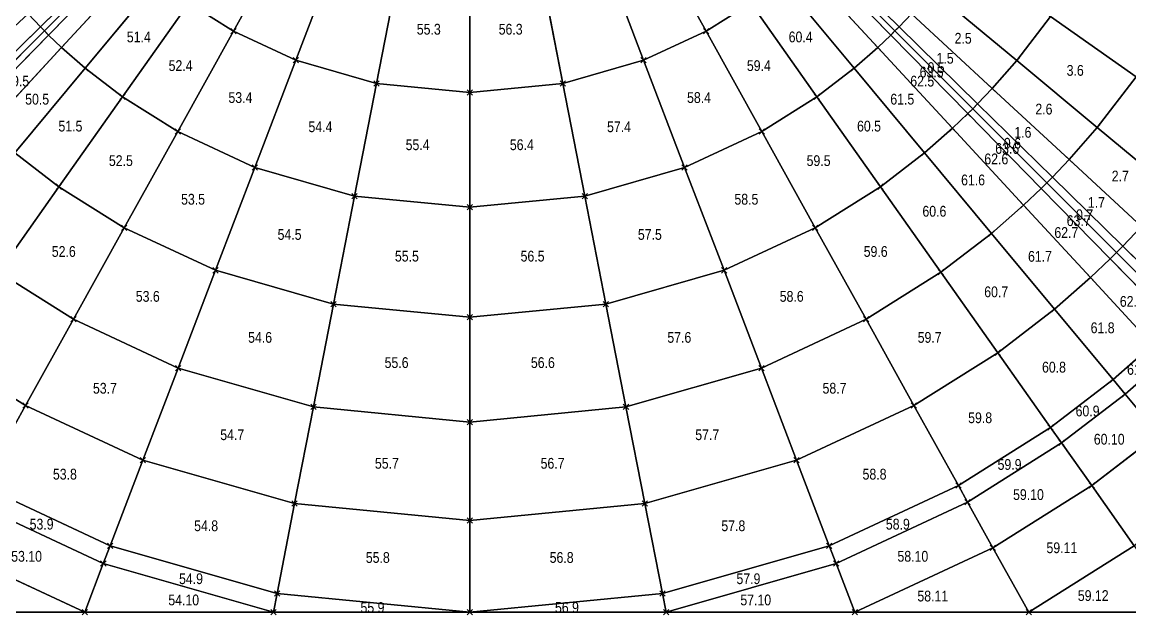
# Model space of a CAD drawing. Extents: x -1.9 to 2.84, y -1.88 to 2.84.
# Drawn here: x -0.834 to 1.23, y -1.88 to -0.776 of the extents above; entities that cross this region are included whole.
import ezdxf
from ezdxf.enums import TextEntityAlignment as Align

# ---------------------------------------------------------------- set-up
doc = ezdxf.new("R2010")
doc.units = 0
doc.header["$MEASUREMENT"] = 0
doc.header["$PDMODE"] = 3
doc.header["$PDSIZE"] = 0.005
for name, color, linetype in [('ArcoBranches', 6, 'Continuous'), ('ColmoBranches', 7, 'Continuous'), ('ColmoNodes', 7, 'Continuous'), ('DiagonaliBranches', 20, 'Continuous'), ('DiagonaliNodes', 7, 'Continuous'), ('DiagonaliNodesEstradosso', 7, 'Continuous'), ('Faces', 160, 'Continuous'), ('FacesName', 1, 'Continuous'), ('MeridianiBranches', 3, 'Continuous'), ('NodiInterni', 1, 'Continuous'), ('NodiInterniEstradosso', 7, 'Continuous'), ('ParalleliBranches', 2, 'Continuous')]:
    doc.layers.add(name, color=color, linetype=linetype)
doc.styles.get("Standard").update_dxf_attribs({"font": 'ARIALN.TTF'})

msp = doc.modelspace()

# ---------------------------------------------------------------- linework, layer by layer
at = {"layer": 'ArcoBranches'}
for p, q in [((-1.0417, -1.875, 1.559), (-0.7175, -1.875, 1.7323)), ((-0.7175, -1.875, 1.7323), (-0.3658, -1.875, 1.839)), ((-0.3658, -1.875, 1.839), (0, -1.875, 1.875)), ((0, -1.875, 1.875), (0.3658, -1.875, 1.839)), ((0.3658, -1.875, 1.839), (0.7175, -1.875, 1.7323)), ((0.7175, -1.875, 1.7323), (1.0417, -1.875, 1.559)), ((1.0417, -1.875, 1.559), (1.3258, -1.875, 1.3258))]:
    msp.add_line(p, q, dxfattribs=at)
at = {"layer": 'ColmoBranches'}
for p, q in [((0, -0.6863, 2.5613), (0, -0.9069, 2.4917)), ((0, -0.9069, 2.4917), (0, -1.1206, 2.4032)), ((0, -1.1206, 2.4032), (0, -1.3258, 2.2964)), ((0, -1.3258, 2.2964), (0, -1.5209, 2.1721)), ((0, -1.5209, 2.1721), (0, -1.7044, 2.0313)), ((0, -1.7044, 2.0313), (0, -1.875, 1.875))]:
    msp.add_line(p, q, dxfattribs=at)
at = {"layer": 'ColmoNodes'}
for p in [(0, -0.9069, 2.4917), (0, -1.1206, 2.4032), (0, -1.3258, 2.2964), (0, -1.5209, 2.1721), (0, -1.7044, 2.0313), (0, -1.875, 1.875)]:
    msp.add_point(p, dxfattribs=at)
at = {"layer": 'DiagonaliBranches'}
for p, q in [((-0.6413, -0.6413, 2.4917), (-0.7924, -0.7924, 2.4032)), ((0.6413, -0.6413, 2.4917), (0.7924, -0.7924, 2.4032)), ((-0.7924, -0.7924, 2.4032), (-0.9375, -0.9375, 2.2964)), ((0.7924, -0.7924, 2.4032), (0.9375, -0.9375, 2.2964)), ((0.9375, -0.9375, 2.2964), (1.0755, -1.0755, 2.1721)), ((1.0755, -1.0755, 2.1721), (1.2052, -1.2052, 2.0313)), ((1.2052, -1.2052, 2.0313), (1.3258, -1.3258, 1.875))]:
    msp.add_line(p, q, dxfattribs=at)
at = {"layer": 'DiagonaliNodes'}
for p in [(-0.7924, -0.7924, 2.4032), (0.7924, -0.7924, 2.4032), (0.9375, -0.9375, 2.2964), (1.0755, -1.0755, 2.1721), (1.2052, -1.2052, 2.0313)]:
    msp.add_point(p, dxfattribs=at)
at = {"layer": 'DiagonaliNodesEstradosso'}
for p in [(0.7924, -0.7924, 2.9457), (0.9375, -0.9375, 2.8592), (1.0755, -1.0755, 2.7604), (1.2052, -1.2052, 2.651)]:
    msp.add_point(p, dxfattribs=at)
at = {"layer": 'Faces'}
for points in [[(-0.3962, -0.5604, 2.5613), (-0.3333, -0.5999, 2.5613), (-0.4404, -0.7928, 2.4917), (-0.5236, -0.7405, 2.4917)], [(0.3333, -0.5999, 2.5613), (0.3962, -0.5604, 2.5613), (0.5236, -0.7405, 2.4917), (0.4404, -0.7928, 2.4917)], [(-0.6661, -0.6154, 2.4917), (-0.6475, -0.635, 2.4917), (-0.8001, -0.7847, 2.4032), (-0.8231, -0.7605, 2.4032)], [(-0.3333, -0.5999, 2.5613), (-0.2453, -0.641, 2.5613), (-0.3241, -0.847, 2.4917), (-0.4404, -0.7928, 2.4917)], [(0.2453, -0.641, 2.5613), (0.3333, -0.5999, 2.5613), (0.4404, -0.7928, 2.4917), (0.3241, -0.847, 2.4917)], [(0.6475, -0.635, 2.4917), (0.6661, -0.6154, 2.4917), (0.8231, -0.7605, 2.4032), (0.8001, -0.7847, 2.4032)], [(-0.6475, -0.635, 2.4917), (-0.6413, -0.6413, 2.4917), (-0.7924, -0.7924, 2.4032), (-0.8001, -0.7847, 2.4032)], [(0.6413, -0.6413, 2.4917), (0.6475, -0.635, 2.4917), (0.8001, -0.7847, 2.4032), (0.7924, -0.7924, 2.4032)], [(-0.6413, -0.6413, 2.4917), (-0.635, -0.6475, 2.4917), (-0.7847, -0.8001, 2.4032), (-0.7924, -0.7924, 2.4032)], [(-0.635, -0.6475, 2.4917), (-0.6154, -0.6661, 2.4917), (-0.7605, -0.8231, 2.4032), (-0.7847, -0.8001, 2.4032)], [(-0.2453, -0.641, 2.5613), (-0.1314, -0.6736, 2.5613), (-0.1737, -0.8901, 2.4917), (-0.3241, -0.847, 2.4917)], [(0.1314, -0.6736, 2.5613), (0.2453, -0.641, 2.5613), (0.3241, -0.847, 2.4917), (0.1737, -0.8901, 2.4917)], [(0.6154, -0.6661, 2.4917), (0.635, -0.6475, 2.4917), (0.7847, -0.8001, 2.4032), (0.7605, -0.8231, 2.4032)], [(0.635, -0.6475, 2.4917), (0.6413, -0.6413, 2.4917), (0.7924, -0.7924, 2.4032), (0.7847, -0.8001, 2.4032)], [(0.8617, -0.7165, 2.4032), (0.915, -0.647, 2.4032), (1.0825, -0.7655, 2.2964), (1.0195, -0.8477, 2.2964)], [(1.0825, -0.7655, 2.2964), (1.159, -0.6439, 2.2964), (1.3295, -0.7386, 2.1721), (1.2418, -0.8781, 2.1721)], [(-0.6154, -0.6661, 2.4917), (-0.5798, -0.6974, 2.4917), (-0.7165, -0.8617, 2.4032), (-0.7605, -0.8231, 2.4032)], [(-0.1314, -0.6736, 2.5613), (0, -0.6863, 2.5613), (0, -0.9069, 2.4917), (-0.1737, -0.8901, 2.4917)], [(0, -0.6863, 2.5613), (0.1314, -0.6736, 2.5613), (0.1737, -0.8901, 2.4917), (0, -0.9069, 2.4917)], [(0.5798, -0.6974, 2.4917), (0.6154, -0.6661, 2.4917), (0.7605, -0.8231, 2.4032), (0.7165, -0.8617, 2.4032)], [(-0.5798, -0.6974, 2.4917), (-0.5236, -0.7405, 2.4917), (-0.647, -0.915, 2.4032), (-0.7165, -0.8617, 2.4032)], [(0.5236, -0.7405, 2.4917), (0.5798, -0.6974, 2.4917), (0.7165, -0.8617, 2.4032), (0.647, -0.915, 2.4032)], [(-0.8617, -0.7165, 2.4032), (-0.8231, -0.7605, 2.4032), (-0.9738, -0.8997, 2.2964), (-1.0195, -0.8477, 2.2964)], [(0.8231, -0.7605, 2.4032), (0.8617, -0.7165, 2.4032), (1.0195, -0.8477, 2.2964), (0.9738, -0.8997, 2.2964)], [(-0.5236, -0.7405, 2.4917), (-0.4404, -0.7928, 2.4917), (-0.5442, -0.9796, 2.4032), (-0.647, -0.915, 2.4032)], [(0.4404, -0.7928, 2.4917), (0.5236, -0.7405, 2.4917), (0.647, -0.915, 2.4032), (0.5442, -0.9796, 2.4032)], [(-0.8231, -0.7605, 2.4032), (-0.8001, -0.7847, 2.4032), (-0.9465, -0.9284, 2.2964), (-0.9738, -0.8997, 2.2964)], [(0.8001, -0.7847, 2.4032), (0.8231, -0.7605, 2.4032), (0.9738, -0.8997, 2.2964), (0.9465, -0.9284, 2.2964)], [(1.0195, -0.8477, 2.2964), (1.0825, -0.7655, 2.2964), (1.2418, -0.8781, 2.1721), (1.1695, -0.9724, 2.1721)], [(-0.8001, -0.7847, 2.4032), (-0.7924, -0.7924, 2.4032), (-0.9375, -0.9375, 2.2964), (-0.9465, -0.9284, 2.2964)], [(-0.7924, -0.7924, 2.4032), (-0.7847, -0.8001, 2.4032), (-0.9284, -0.9465, 2.2964), (-0.9375, -0.9375, 2.2964)], [(-0.7847, -0.8001, 2.4032), (-0.7605, -0.8231, 2.4032), (-0.8997, -0.9738, 2.2964), (-0.9284, -0.9465, 2.2964)], [(-0.4404, -0.7928, 2.4917), (-0.3241, -0.847, 2.4917), (-0.4005, -1.0466, 2.4032), (-0.5442, -0.9796, 2.4032)], [(0.3241, -0.847, 2.4917), (0.4404, -0.7928, 2.4917), (0.5442, -0.9796, 2.4032), (0.4005, -1.0466, 2.4032)], [(0.7605, -0.8231, 2.4032), (0.7847, -0.8001, 2.4032), (0.9284, -0.9465, 2.2964), (0.8997, -0.9738, 2.2964)], [(0.7847, -0.8001, 2.4032), (0.7924, -0.7924, 2.4032), (0.9375, -0.9375, 2.2964), (0.9284, -0.9465, 2.2964)], [(0.7924, -0.7924, 2.4032), (0.8001, -0.7847, 2.4032), (0.9465, -0.9284, 2.2964), (0.9375, -0.9375, 2.2964)], [(-0.7605, -0.8231, 2.4032), (-0.7165, -0.8617, 2.4032), (-0.8477, -1.0195, 2.2964), (-0.8997, -0.9738, 2.2964)], [(0.7165, -0.8617, 2.4032), (0.7605, -0.8231, 2.4032), (0.8997, -0.9738, 2.2964), (0.8477, -1.0195, 2.2964)], [(-0.7165, -0.8617, 2.4032), (-0.647, -0.915, 2.4032), (-0.7655, -1.0825, 2.2964), (-0.8477, -1.0195, 2.2964)], [(-0.3241, -0.847, 2.4917), (-0.1737, -0.8901, 2.4917), (-0.2146, -1.0999, 2.4032), (-0.4005, -1.0466, 2.4032)], [(0.1737, -0.8901, 2.4917), (0.3241, -0.847, 2.4917), (0.4005, -1.0466, 2.4032), (0.2146, -1.0999, 2.4032)], [(0.647, -0.915, 2.4032), (0.7165, -0.8617, 2.4032), (0.8477, -1.0195, 2.2964), (0.7655, -1.0825, 2.2964)], [(0.9738, -0.8997, 2.2964), (1.0195, -0.8477, 2.2964), (1.1695, -0.9724, 2.1721), (1.1171, -1.0321, 2.1721)], [(1.1695, -0.9724, 2.1721), (1.2418, -0.8781, 2.1721), (1.3917, -0.9841, 2.0313), (1.3106, -1.0897, 2.0313)], [(-0.1737, -0.8901, 2.4917), (0, -0.9069, 2.4917), (0, -1.1206, 2.4032), (-0.2146, -1.0999, 2.4032)], [(0, -0.9069, 2.4917), (0.1737, -0.8901, 2.4917), (0.2146, -1.0999, 2.4032), (0, -1.1206, 2.4032)], [(0.9465, -0.9284, 2.2964), (0.9738, -0.8997, 2.2964), (1.1171, -1.0321, 2.1721), (1.0858, -1.065, 2.1721)], [(-0.647, -0.915, 2.4032), (-0.5442, -0.9796, 2.4032), (-0.6439, -1.159, 2.2964), (-0.7655, -1.0825, 2.2964)], [(0.5442, -0.9796, 2.4032), (0.647, -0.915, 2.4032), (0.7655, -1.0825, 2.2964), (0.6439, -1.159, 2.2964)], [(0.9375, -0.9375, 2.2964), (0.9465, -0.9284, 2.2964), (1.0858, -1.065, 2.1721), (1.0755, -1.0755, 2.1721)], [(0.8997, -0.9738, 2.2964), (0.9284, -0.9465, 2.2964), (1.065, -1.0858, 2.1721), (1.0321, -1.1171, 2.1721)], [(0.9284, -0.9465, 2.2964), (0.9375, -0.9375, 2.2964), (1.0755, -1.0755, 2.1721), (1.065, -1.0858, 2.1721)], [(-0.5442, -0.9796, 2.4032), (-0.4005, -1.0466, 2.4032), (-0.4739, -1.2383, 2.2964), (-0.6439, -1.159, 2.2964)], [(0.4005, -1.0466, 2.4032), (0.5442, -0.9796, 2.4032), (0.6439, -1.159, 2.2964), (0.4739, -1.2383, 2.2964)], [(0.8477, -1.0195, 2.2964), (0.8997, -0.9738, 2.2964), (1.0321, -1.1171, 2.1721), (0.9724, -1.1695, 2.1721)], [(1.1171, -1.0321, 2.1721), (1.1695, -0.9724, 2.1721), (1.3106, -1.0897, 2.0313), (1.2519, -1.1566, 2.0313)], [(-0.8477, -1.0195, 2.2964), (-0.7655, -1.0825, 2.2964), (-0.8781, -1.2418, 2.1721), (-0.9724, -1.1695, 2.1721)], [(0.7655, -1.0825, 2.2964), (0.8477, -1.0195, 2.2964), (0.9724, -1.1695, 2.1721), (0.8781, -1.2418, 2.1721)], [(1.0858, -1.065, 2.1721), (1.1171, -1.0321, 2.1721), (1.2519, -1.1566, 2.0313), (1.2169, -1.1935, 2.0313)], [(-0.4005, -1.0466, 2.4032), (-0.2146, -1.0999, 2.4032), (-0.2539, -1.3013, 2.2964), (-0.4739, -1.2383, 2.2964)], [(0.2146, -1.0999, 2.4032), (0.4005, -1.0466, 2.4032), (0.4739, -1.2383, 2.2964), (0.2539, -1.3013, 2.2964)], [(1.0755, -1.0755, 2.1721), (1.0858, -1.065, 2.1721), (1.2169, -1.1935, 2.0313), (1.2052, -1.2052, 2.0313)], [(-0.7655, -1.0825, 2.2964), (-0.6439, -1.159, 2.2964), (-0.7386, -1.3295, 2.1721), (-0.8781, -1.2418, 2.1721)], [(0.6439, -1.159, 2.2964), (0.7655, -1.0825, 2.2964), (0.8781, -1.2418, 2.1721), (0.7386, -1.3295, 2.1721)], [(1.0321, -1.1171, 2.1721), (1.065, -1.0858, 2.1721), (1.1935, -1.2169, 2.0313), (1.1566, -1.2519, 2.0313)], [(1.065, -1.0858, 2.1721), (1.0755, -1.0755, 2.1721), (1.2052, -1.2052, 2.0313), (1.1935, -1.2169, 2.0313)], [(-0.2146, -1.0999, 2.4032), (0, -1.1206, 2.4032), (0, -1.3258, 2.2964), (-0.2539, -1.3013, 2.2964)], [(0, -1.1206, 2.4032), (0.2146, -1.0999, 2.4032), (0.2539, -1.3013, 2.2964), (0, -1.3258, 2.2964)], [(0.9724, -1.1695, 2.1721), (1.0321, -1.1171, 2.1721), (1.1566, -1.2519, 2.0313), (1.0897, -1.3106, 2.0313)], [(-0.6439, -1.159, 2.2964), (-0.4739, -1.2383, 2.2964), (-0.5436, -1.4205, 2.1721), (-0.7386, -1.3295, 2.1721)], [(0.4739, -1.2383, 2.2964), (0.6439, -1.159, 2.2964), (0.7386, -1.3295, 2.1721), (0.5436, -1.4205, 2.1721)], [(0.8781, -1.2418, 2.1721), (0.9724, -1.1695, 2.1721), (1.0897, -1.3106, 2.0313), (0.9841, -1.3917, 2.0313)], [(1.2169, -1.1935, 2.0313), (1.2519, -1.1566, 2.0313), (1.3772, -1.2724, 1.875), (1.3386, -1.3129, 1.875)], [(1.2052, -1.2052, 2.0313), (1.2169, -1.1935, 2.0313), (1.3386, -1.3129, 1.875), (1.3258, -1.3258, 1.875)], [(1.1566, -1.2519, 2.0313), (1.1935, -1.2169, 2.0313), (1.3129, -1.3386, 1.875), (1.2724, -1.3772, 1.875)], [(1.1935, -1.2169, 2.0313), (1.2052, -1.2052, 2.0313), (1.3258, -1.3258, 1.875), (1.3129, -1.3386, 1.875)], [(-0.4739, -1.2383, 2.2964), (-0.2539, -1.3013, 2.2964), (-0.2912, -1.4928, 2.1721), (-0.5436, -1.4205, 2.1721)], [(0.2539, -1.3013, 2.2964), (0.4739, -1.2383, 2.2964), (0.5436, -1.4205, 2.1721), (0.2912, -1.4928, 2.1721)], [(-0.8781, -1.2418, 2.1721), (-0.7386, -1.3295, 2.1721), (-0.8278, -1.4899, 2.0313), (-0.9841, -1.3917, 2.0313)], [(0.7386, -1.3295, 2.1721), (0.8781, -1.2418, 2.1721), (0.9841, -1.3917, 2.0313), (0.8278, -1.4899, 2.0313)], [(1.0897, -1.3106, 2.0313), (1.1566, -1.2519, 2.0313), (1.2724, -1.3772, 1.875), (1.1988, -1.4417, 1.875)], [(-0.2539, -1.3013, 2.2964), (0, -1.3258, 2.2964), (0, -1.5209, 2.1721), (-0.2912, -1.4928, 2.1721)], [(0, -1.3258, 2.2964), (0.2539, -1.3013, 2.2964), (0.2912, -1.4928, 2.1721), (0, -1.5209, 2.1721)], [(0.9841, -1.3917, 2.0313), (1.0897, -1.3106, 2.0313), (1.1988, -1.4417, 1.875), (1.0825, -1.5309, 1.875)], [(-0.7386, -1.3295, 2.1721), (-0.5436, -1.4205, 2.1721), (-0.6092, -1.5919, 2.0313), (-0.8278, -1.4899, 2.0313)], [(0.5436, -1.4205, 2.1721), (0.7386, -1.3295, 2.1721), (0.8278, -1.4899, 2.0313), (0.6092, -1.5919, 2.0313)], [(1.1988, -1.4417, 1.875), (1.2724, -1.3772, 1.875), (1.2964, -1.4032, 1.839), (1.2214, -1.4689, 1.839)], [(-0.9841, -1.3917, 2.0313), (-0.8278, -1.4899, 2.0313), (-0.9106, -1.639, 1.875), (-1.0825, -1.5309, 1.875)], [(0.8278, -1.4899, 2.0313), (0.9841, -1.3917, 2.0313), (1.0825, -1.5309, 1.875), (0.9106, -1.639, 1.875)], [(1.2214, -1.4689, 1.839), (1.2964, -1.4032, 1.839), (1.3624, -1.4746, 1.7323), (1.2835, -1.5437, 1.7323)], [(-0.5436, -1.4205, 2.1721), (-0.2912, -1.4928, 2.1721), (-0.3264, -1.6729, 2.0313), (-0.6092, -1.5919, 2.0313)], [(0.2912, -1.4928, 2.1721), (0.5436, -1.4205, 2.1721), (0.6092, -1.5919, 2.0313), (0.3264, -1.6729, 2.0313)], [(1.0825, -1.5309, 1.875), (1.1988, -1.4417, 1.875), (1.2214, -1.4689, 1.839), (1.1029, -1.5598, 1.839)], [(1.1029, -1.5598, 1.839), (1.2214, -1.4689, 1.839), (1.2835, -1.5437, 1.7323), (1.1591, -1.6392, 1.7323)], [(-0.8278, -1.4899, 2.0313), (-0.6092, -1.5919, 2.0313), (-0.6701, -1.7512, 1.875), (-0.9106, -1.639, 1.875)], [(-0.2912, -1.4928, 2.1721), (0, -1.5209, 2.1721), (0, -1.7044, 2.0313), (-0.3264, -1.6729, 2.0313)], [(0, -1.5209, 2.1721), (0.2912, -1.4928, 2.1721), (0.3264, -1.6729, 2.0313), (0, -1.7044, 2.0313)], [(0.6092, -1.5919, 2.0313), (0.8278, -1.4899, 2.0313), (0.9106, -1.639, 1.875), (0.6701, -1.7512, 1.875)], [(0.9106, -1.639, 1.875), (1.0825, -1.5309, 1.875), (1.1029, -1.5598, 1.839), (0.9278, -1.6699, 1.839)], [(1.1591, -1.6392, 1.7323), (1.2835, -1.5437, 1.7323), (1.3713, -1.6493, 1.559), (1.2384, -1.7513, 1.559)], [(0.9278, -1.6699, 1.839), (1.1029, -1.5598, 1.839), (1.1591, -1.6392, 1.7323), (0.975, -1.755, 1.7323)], [(-0.6092, -1.5919, 2.0313), (-0.3264, -1.6729, 2.0313), (-0.359, -1.8403, 1.875), (-0.6701, -1.7512, 1.875)], [(0.3264, -1.6729, 2.0313), (0.6092, -1.5919, 2.0313), (0.6701, -1.7512, 1.875), (0.359, -1.8403, 1.875)], [(-0.9106, -1.639, 1.875), (-0.6701, -1.7512, 1.875), (-0.6828, -1.7842, 1.839), (-0.9278, -1.6699, 1.839)], [(0.6701, -1.7512, 1.875), (0.9106, -1.639, 1.875), (0.9278, -1.6699, 1.839), (0.6828, -1.7842, 1.839)], [(0.975, -1.755, 1.7323), (1.1591, -1.6392, 1.7323), (1.2384, -1.7513, 1.559), (1.0417, -1.875, 1.559)], [(-0.9278, -1.6699, 1.839), (-0.6828, -1.7842, 1.839), (-0.7175, -1.875, 1.7323), (-0.975, -1.755, 1.7323)], [(0.6828, -1.7842, 1.839), (0.9278, -1.6699, 1.839), (0.975, -1.755, 1.7323), (0.7175, -1.875, 1.7323)], [(-0.3264, -1.6729, 2.0313), (0, -1.7044, 2.0313), (0, -1.875, 1.875), (-0.359, -1.8403, 1.875)], [(0, -1.7044, 2.0313), (0.3264, -1.6729, 2.0313), (0.359, -1.8403, 1.875), (0, -1.875, 1.875)], [(-0.6701, -1.7512, 1.875), (-0.359, -1.8403, 1.875), (-0.3658, -1.875, 1.839), (-0.6828, -1.7842, 1.839)], [(0.359, -1.8403, 1.875), (0.6701, -1.7512, 1.875), (0.6828, -1.7842, 1.839), (0.3658, -1.875, 1.839)], [(1.0417, -1.875, 1.559), (1.2384, -1.7513, 1.559), (1.3258, -1.875, 1.3258), (1.0417, -1.875, 1.559)], [(-0.975, -1.755, 1.7323), (-0.7175, -1.875, 1.7323), (-0.7175, -1.875, 1.7323), (-1.0417, -1.875, 1.559)], [(0.7175, -1.875, 1.7323), (0.975, -1.755, 1.7323), (1.0417, -1.875, 1.559), (0.7175, -1.875, 1.7323)], [(-0.6828, -1.7842, 1.839), (-0.3658, -1.875, 1.839), (-0.3658, -1.875, 1.839), (-0.7175, -1.875, 1.7323)], [(0.3658, -1.875, 1.839), (0.6828, -1.7842, 1.839), (0.7175, -1.875, 1.7323), (0.3658, -1.875, 1.839)], [(-0.359, -1.8403, 1.875), (0, -1.875, 1.875), (0, -1.875, 1.875), (-0.3658, -1.875, 1.839)], [(0, -1.875, 1.875), (0.359, -1.8403, 1.875), (0.3658, -1.875, 1.839), (0, -1.875, 1.875)]]:
    msp.add_3dface(points, dxfattribs=at)
at = {"layer": 'MeridianiBranches'}
for p, q in [((-0.3333, -0.5999, 2.5613), (-0.4404, -0.7928, 2.4917)), ((0.3333, -0.5999, 2.5613), (0.4404, -0.7928, 2.4917)), ((-0.6475, -0.635, 2.4917), (-0.8001, -0.7847, 2.4032)), ((0.6475, -0.635, 2.4917), (0.8001, -0.7847, 2.4032)), ((-0.635, -0.6475, 2.4917), (-0.7847, -0.8001, 2.4032)), ((-0.2453, -0.641, 2.5613), (-0.3241, -0.847, 2.4917)), ((0.2453, -0.641, 2.5613), (0.3241, -0.847, 2.4917)), ((0.635, -0.6475, 2.4917), (0.7847, -0.8001, 2.4032)), ((-0.6154, -0.6661, 2.4917), (-0.7605, -0.8231, 2.4032)), ((-0.1314, -0.6736, 2.5613), (-0.1737, -0.8901, 2.4917)), ((0.1314, -0.6736, 2.5613), (0.1737, -0.8901, 2.4917)), ((0.6154, -0.6661, 2.4917), (0.7605, -0.8231, 2.4032)), ((-0.5798, -0.6974, 2.4917), (-0.7165, -0.8617, 2.4032)), ((0.5798, -0.6974, 2.4917), (0.7165, -0.8617, 2.4032)), ((0.8617, -0.7165, 2.4032), (1.0195, -0.8477, 2.2964)), ((-0.5236, -0.7405, 2.4917), (-0.647, -0.915, 2.4032)), ((0.5236, -0.7405, 2.4917), (0.647, -0.915, 2.4032)), ((0.8231, -0.7605, 2.4032), (0.9738, -0.8997, 2.2964)), ((1.0825, -0.7655, 2.2964), (1.2418, -0.8781, 2.1721)), ((-0.8001, -0.7847, 2.4032), (-0.9465, -0.9284, 2.2964)), ((-0.7847, -0.8001, 2.4032), (-0.9284, -0.9465, 2.2964)), ((-0.4404, -0.7928, 2.4917), (-0.5442, -0.9796, 2.4032)), ((0.4404, -0.7928, 2.4917), (0.5442, -0.9796, 2.4032)), ((0.7847, -0.8001, 2.4032), (0.9284, -0.9465, 2.2964)), ((0.8001, -0.7847, 2.4032), (0.9465, -0.9284, 2.2964)), ((-0.7605, -0.8231, 2.4032), (-0.8997, -0.9738, 2.2964)), ((0.7605, -0.8231, 2.4032), (0.8997, -0.9738, 2.2964)), ((-0.7165, -0.8617, 2.4032), (-0.8477, -1.0195, 2.2964)), ((-0.3241, -0.847, 2.4917), (-0.4005, -1.0466, 2.4032)), ((0.3241, -0.847, 2.4917), (0.4005, -1.0466, 2.4032)), ((0.7165, -0.8617, 2.4032), (0.8477, -1.0195, 2.2964)), ((1.0195, -0.8477, 2.2964), (1.1695, -0.9724, 2.1721)), ((-0.1737, -0.8901, 2.4917), (-0.2146, -1.0999, 2.4032)), ((0.1737, -0.8901, 2.4917), (0.2146, -1.0999, 2.4032)), ((0.9738, -0.8997, 2.2964), (1.1171, -1.0321, 2.1721)), ((-0.647, -0.915, 2.4032), (-0.7655, -1.0825, 2.2964)), ((0.647, -0.915, 2.4032), (0.7655, -1.0825, 2.2964)), ((0.9465, -0.9284, 2.2964), (1.0858, -1.065, 2.1721)), ((0.9284, -0.9465, 2.2964), (1.065, -1.0858, 2.1721)), ((-0.5442, -0.9796, 2.4032), (-0.6439, -1.159, 2.2964)), ((0.5442, -0.9796, 2.4032), (0.6439, -1.159, 2.2964)), ((0.8997, -0.9738, 2.2964), (1.0321, -1.1171, 2.1721)), ((1.1695, -0.9724, 2.1721), (1.3106, -1.0897, 2.0313)), ((0.8477, -1.0195, 2.2964), (0.9724, -1.1695, 2.1721)), ((1.1171, -1.0321, 2.1721), (1.2519, -1.1566, 2.0313)), ((-0.4005, -1.0466, 2.4032), (-0.4739, -1.2383, 2.2964)), ((0.4005, -1.0466, 2.4032), (0.4739, -1.2383, 2.2964)), ((1.0858, -1.065, 2.1721), (1.2169, -1.1935, 2.0313)), ((-0.7655, -1.0825, 2.2964), (-0.8781, -1.2418, 2.1721)), ((0.7655, -1.0825, 2.2964), (0.8781, -1.2418, 2.1721)), ((1.065, -1.0858, 2.1721), (1.1935, -1.2169, 2.0313)), ((-0.2146, -1.0999, 2.4032), (-0.2539, -1.3013, 2.2964)), ((0.2146, -1.0999, 2.4032), (0.2539, -1.3013, 2.2964)), ((1.0321, -1.1171, 2.1721), (1.1566, -1.2519, 2.0313)), ((-0.6439, -1.159, 2.2964), (-0.7386, -1.3295, 2.1721)), ((0.6439, -1.159, 2.2964), (0.7386, -1.3295, 2.1721)), ((0.9724, -1.1695, 2.1721), (1.0897, -1.3106, 2.0313)), ((1.2169, -1.1935, 2.0313), (1.3386, -1.3129, 1.875)), ((1.1935, -1.2169, 2.0313), (1.3129, -1.3386, 1.875)), ((-0.4739, -1.2383, 2.2964), (-0.5436, -1.4205, 2.1721)), ((0.4739, -1.2383, 2.2964), (0.5436, -1.4205, 2.1721)), ((0.8781, -1.2418, 2.1721), (0.9841, -1.3917, 2.0313)), ((1.1566, -1.2519, 2.0313), (1.2724, -1.3772, 1.875)), ((-0.2539, -1.3013, 2.2964), (-0.2912, -1.4928, 2.1721)), ((0.2539, -1.3013, 2.2964), (0.2912, -1.4928, 2.1721)), ((1.0897, -1.3106, 2.0313), (1.1988, -1.4417, 1.875)), ((-0.7386, -1.3295, 2.1721), (-0.8278, -1.4899, 2.0313)), ((0.7386, -1.3295, 2.1721), (0.8278, -1.4899, 2.0313)), ((0.9841, -1.3917, 2.0313), (1.0825, -1.5309, 1.875)), ((-0.5436, -1.4205, 2.1721), (-0.6092, -1.5919, 2.0313)), ((0.5436, -1.4205, 2.1721), (0.6092, -1.5919, 2.0313)), ((1.1988, -1.4417, 1.875), (1.2214, -1.4689, 1.839)), ((1.2214, -1.4689, 1.839), (1.2835, -1.5437, 1.7323)), ((-0.8278, -1.4899, 2.0313), (-0.9106, -1.639, 1.875)), ((-0.2912, -1.4928, 2.1721), (-0.3264, -1.6729, 2.0313)), ((0.2912, -1.4928, 2.1721), (0.3264, -1.6729, 2.0313)), ((0.8278, -1.4899, 2.0313), (0.9106, -1.639, 1.875)), ((1.0825, -1.5309, 1.875), (1.1029, -1.5598, 1.839)), ((1.1029, -1.5598, 1.839), (1.1591, -1.6392, 1.7323)), ((-0.6092, -1.5919, 2.0313), (-0.6701, -1.7512, 1.875)), ((0.6092, -1.5919, 2.0313), (0.6701, -1.7512, 1.875)), ((0.9106, -1.639, 1.875), (0.9278, -1.6699, 1.839)), ((1.1591, -1.6392, 1.7323), (1.2384, -1.7513, 1.559)), ((0.9278, -1.6699, 1.839), (0.975, -1.755, 1.7323)), ((-0.3264, -1.6729, 2.0313), (-0.359, -1.8403, 1.875)), ((0.3264, -1.6729, 2.0313), (0.359, -1.8403, 1.875)), ((-0.6701, -1.7512, 1.875), (-0.6828, -1.7842, 1.839)), ((0.6701, -1.7512, 1.875), (0.6828, -1.7842, 1.839)), ((0.975, -1.755, 1.7323), (1.0417, -1.875, 1.559)), ((-0.6828, -1.7842, 1.839), (-0.7175, -1.875, 1.7323)), ((0.6828, -1.7842, 1.839), (0.7175, -1.875, 1.7323)), ((-0.359, -1.8403, 1.875), (-0.3658, -1.875, 1.839)), ((0.359, -1.8403, 1.875), (0.3658, -1.875, 1.839))]:
    msp.add_line(p, q, dxfattribs=at)
at = {"layer": 'NodiInterni'}
for p in [(-0.8001, -0.7847, 2.4032), (0.8001, -0.7847, 2.4032), (-0.7847, -0.8001, 2.4032), (-0.4404, -0.7928, 2.4917), (0.4404, -0.7928, 2.4917), (0.7847, -0.8001, 2.4032), (-0.7605, -0.8231, 2.4032), (0.7605, -0.8231, 2.4032), (-0.3241, -0.847, 2.4917), (0.3241, -0.847, 2.4917), (1.0195, -0.8477, 2.2964), (-0.7165, -0.8617, 2.4032), (0.7165, -0.8617, 2.4032), (-0.1737, -0.8901, 2.4917), (0.1737, -0.8901, 2.4917), (0.9738, -0.8997, 2.2964), (-0.647, -0.915, 2.4032), (0.647, -0.915, 2.4032), (0.9465, -0.9284, 2.2964), (0.9284, -0.9465, 2.2964), (0.8997, -0.9738, 2.2964), (1.1695, -0.9724, 2.1721), (-0.5442, -0.9796, 2.4032), (0.5442, -0.9796, 2.4032), (0.8477, -1.0195, 2.2964), (1.1171, -1.0321, 2.1721), (-0.4005, -1.0466, 2.4032), (0.4005, -1.0466, 2.4032), (1.0858, -1.065, 2.1721), (-0.7655, -1.0825, 2.2964), (0.7655, -1.0825, 2.2964), (1.065, -1.0858, 2.1721), (-0.2146, -1.0999, 2.4032), (0.2146, -1.0999, 2.4032), (1.0321, -1.1171, 2.1721), (-0.6439, -1.159, 2.2964), (0.6439, -1.159, 2.2964), (0.9724, -1.1695, 2.1721), (1.2169, -1.1935, 2.0313), (1.1935, -1.2169, 2.0313), (-0.4739, -1.2383, 2.2964), (0.4739, -1.2383, 2.2964), (0.8781, -1.2418, 2.1721), (1.1566, -1.2519, 2.0313), (-0.2539, -1.3013, 2.2964), (0.2539, -1.3013, 2.2964), (1.0897, -1.3106, 2.0313), (-0.7386, -1.3295, 2.1721), (0.7386, -1.3295, 2.1721), (0.9841, -1.3917, 2.0313), (-0.5436, -1.4205, 2.1721), (0.5436, -1.4205, 2.1721), (1.1988, -1.4417, 1.875), (1.2214, -1.4689, 1.839), (-0.8278, -1.4899, 2.0313), (0.8278, -1.4899, 2.0313), (-0.2912, -1.4928, 2.1721), (0.2912, -1.4928, 2.1721), (1.0825, -1.5309, 1.875), (1.1029, -1.5598, 1.839), (-0.6092, -1.5919, 2.0313), (0.6092, -1.5919, 2.0313), (0.9106, -1.639, 1.875), (1.1591, -1.6392, 1.7323), (-0.3264, -1.6729, 2.0313), (0.3264, -1.6729, 2.0313), (0.9278, -1.6699, 1.839), (-0.6701, -1.7512, 1.875), (0.6701, -1.7512, 1.875), (0.975, -1.755, 1.7323), (-0.6828, -1.7842, 1.839), (0.6828, -1.7842, 1.839), (-0.359, -1.8403, 1.875), (0.359, -1.8403, 1.875), (-0.7175, -1.875, 1.7323), (-0.3658, -1.875, 1.839), (0.3658, -1.875, 1.839), (0.7175, -1.875, 1.7323), (1.0417, -1.875, 1.559)]:
    msp.add_point(p, dxfattribs=at)
at = {"layer": 'NodiInterniEstradosso'}
for p in [(0.8001, -0.7847, 2.9457), (1.0195, -0.8477, 2.8592), (0.9738, -0.8997, 2.8592), (0.9465, -0.9284, 2.8592), (1.1695, -0.9724, 2.7604), (1.1171, -1.0321, 2.7604), (1.0858, -1.065, 2.7604), (1.2169, -1.1935, 2.651)]:
    msp.add_point(p, dxfattribs=at)
at = {"layer": 'ParalleliBranches'}
for p, q in [((-0.5236, -0.7405, 2.4917), (-0.4404, -0.7928, 2.4917)), ((0.4404, -0.7928, 2.4917), (0.5236, -0.7405, 2.4917)), ((-0.8231, -0.7605, 2.4032), (-0.8001, -0.7847, 2.4032)), ((0.8001, -0.7847, 2.4032), (0.8231, -0.7605, 2.4032)), ((1.0195, -0.8477, 2.2964), (1.0825, -0.7655, 2.2964)), ((-0.8001, -0.7847, 2.4032), (-0.7924, -0.7924, 2.4032)), ((-0.7924, -0.7924, 2.4032), (-0.7847, -0.8001, 2.4032)), ((-0.7847, -0.8001, 2.4032), (-0.7605, -0.8231, 2.4032)), ((-0.4404, -0.7928, 2.4917), (-0.3241, -0.847, 2.4917)), ((0.3241, -0.847, 2.4917), (0.4404, -0.7928, 2.4917)), ((0.7605, -0.8231, 2.4032), (0.7847, -0.8001, 2.4032)), ((0.7847, -0.8001, 2.4032), (0.7924, -0.7924, 2.4032)), ((0.7924, -0.7924, 2.4032), (0.8001, -0.7847, 2.4032)), ((-0.7605, -0.8231, 2.4032), (-0.7165, -0.8617, 2.4032)), ((0.7165, -0.8617, 2.4032), (0.7605, -0.8231, 2.4032)), ((-0.7165, -0.8617, 2.4032), (-0.647, -0.915, 2.4032)), ((-0.3241, -0.847, 2.4917), (-0.1737, -0.8901, 2.4917)), ((0.1737, -0.8901, 2.4917), (0.3241, -0.847, 2.4917)), ((0.647, -0.915, 2.4032), (0.7165, -0.8617, 2.4032)), ((0.9738, -0.8997, 2.2964), (1.0195, -0.8477, 2.2964)), ((1.1695, -0.9724, 2.1721), (1.2418, -0.8781, 2.1721)), ((-0.1737, -0.8901, 2.4917), (0, -0.9069, 2.4917)), ((0, -0.9069, 2.4917), (0.1737, -0.8901, 2.4917)), ((0.9465, -0.9284, 2.2964), (0.9738, -0.8997, 2.2964)), ((-0.647, -0.915, 2.4032), (-0.5442, -0.9796, 2.4032)), ((0.5442, -0.9796, 2.4032), (0.647, -0.915, 2.4032)), ((0.9375, -0.9375, 2.2964), (0.9465, -0.9284, 2.2964)), ((0.8997, -0.9738, 2.2964), (0.9284, -0.9465, 2.2964)), ((0.9284, -0.9465, 2.2964), (0.9375, -0.9375, 2.2964)), ((-0.5442, -0.9796, 2.4032), (-0.4005, -1.0466, 2.4032)), ((0.4005, -1.0466, 2.4032), (0.5442, -0.9796, 2.4032)), ((0.8477, -1.0195, 2.2964), (0.8997, -0.9738, 2.2964)), ((1.1171, -1.0321, 2.1721), (1.1695, -0.9724, 2.1721)), ((-0.8477, -1.0195, 2.2964), (-0.7655, -1.0825, 2.2964)), ((0.7655, -1.0825, 2.2964), (0.8477, -1.0195, 2.2964)), ((1.0858, -1.065, 2.1721), (1.1171, -1.0321, 2.1721)), ((-0.4005, -1.0466, 2.4032), (-0.2146, -1.0999, 2.4032)), ((0.2146, -1.0999, 2.4032), (0.4005, -1.0466, 2.4032)), ((1.0755, -1.0755, 2.1721), (1.0858, -1.065, 2.1721)), ((-0.7655, -1.0825, 2.2964), (-0.6439, -1.159, 2.2964)), ((0.6439, -1.159, 2.2964), (0.7655, -1.0825, 2.2964)), ((1.0321, -1.1171, 2.1721), (1.065, -1.0858, 2.1721)), ((1.065, -1.0858, 2.1721), (1.0755, -1.0755, 2.1721)), ((-0.2146, -1.0999, 2.4032), (0, -1.1206, 2.4032)), ((0, -1.1206, 2.4032), (0.2146, -1.0999, 2.4032)), ((0.9724, -1.1695, 2.1721), (1.0321, -1.1171, 2.1721)), ((-0.6439, -1.159, 2.2964), (-0.4739, -1.2383, 2.2964)), ((0.4739, -1.2383, 2.2964), (0.6439, -1.159, 2.2964)), ((0.8781, -1.2418, 2.1721), (0.9724, -1.1695, 2.1721)), ((1.2169, -1.1935, 2.0313), (1.2519, -1.1566, 2.0313)), ((1.2052, -1.2052, 2.0313), (1.2169, -1.1935, 2.0313)), ((1.1566, -1.2519, 2.0313), (1.1935, -1.2169, 2.0313)), ((1.1935, -1.2169, 2.0313), (1.2052, -1.2052, 2.0313)), ((-0.4739, -1.2383, 2.2964), (-0.2539, -1.3013, 2.2964)), ((0.2539, -1.3013, 2.2964), (0.4739, -1.2383, 2.2964)), ((-0.8781, -1.2418, 2.1721), (-0.7386, -1.3295, 2.1721)), ((0.7386, -1.3295, 2.1721), (0.8781, -1.2418, 2.1721)), ((1.0897, -1.3106, 2.0313), (1.1566, -1.2519, 2.0313)), ((-0.2539, -1.3013, 2.2964), (0, -1.3258, 2.2964)), ((0, -1.3258, 2.2964), (0.2539, -1.3013, 2.2964)), ((0.9841, -1.3917, 2.0313), (1.0897, -1.3106, 2.0313)), ((-0.7386, -1.3295, 2.1721), (-0.5436, -1.4205, 2.1721)), ((0.5436, -1.4205, 2.1721), (0.7386, -1.3295, 2.1721)), ((1.1988, -1.4417, 1.875), (1.2724, -1.3772, 1.875)), ((-0.9841, -1.3917, 2.0313), (-0.8278, -1.4899, 2.0313)), ((0.8278, -1.4899, 2.0313), (0.9841, -1.3917, 2.0313)), ((1.2214, -1.4689, 1.839), (1.2964, -1.4032, 1.839)), ((-0.5436, -1.4205, 2.1721), (-0.2912, -1.4928, 2.1721)), ((0.2912, -1.4928, 2.1721), (0.5436, -1.4205, 2.1721)), ((1.0825, -1.5309, 1.875), (1.1988, -1.4417, 1.875)), ((1.1029, -1.5598, 1.839), (1.2214, -1.4689, 1.839)), ((-0.8278, -1.4899, 2.0313), (-0.6092, -1.5919, 2.0313)), ((-0.2912, -1.4928, 2.1721), (0, -1.5209, 2.1721)), ((0, -1.5209, 2.1721), (0.2912, -1.4928, 2.1721)), ((0.6092, -1.5919, 2.0313), (0.8278, -1.4899, 2.0313)), ((0.9106, -1.639, 1.875), (1.0825, -1.5309, 1.875)), ((1.1591, -1.6392, 1.7323), (1.2835, -1.5437, 1.7323)), ((0.9278, -1.6699, 1.839), (1.1029, -1.5598, 1.839)), ((-0.6092, -1.5919, 2.0313), (-0.3264, -1.6729, 2.0313)), ((0.3264, -1.6729, 2.0313), (0.6092, -1.5919, 2.0313)), ((-0.9106, -1.639, 1.875), (-0.6701, -1.7512, 1.875)), ((0.6701, -1.7512, 1.875), (0.9106, -1.639, 1.875)), ((0.975, -1.755, 1.7323), (1.1591, -1.6392, 1.7323)), ((-0.9278, -1.6699, 1.839), (-0.6828, -1.7842, 1.839)), ((0.6828, -1.7842, 1.839), (0.9278, -1.6699, 1.839)), ((-0.3264, -1.6729, 2.0313), (0, -1.7044, 2.0313)), ((0, -1.7044, 2.0313), (0.3264, -1.6729, 2.0313)), ((-0.6701, -1.7512, 1.875), (-0.359, -1.8403, 1.875)), ((0.359, -1.8403, 1.875), (0.6701, -1.7512, 1.875)), ((1.0417, -1.875, 1.559), (1.2384, -1.7513, 1.559)), ((-0.975, -1.755, 1.7323), (-0.7175, -1.875, 1.7323)), ((0.7175, -1.875, 1.7323), (0.975, -1.755, 1.7323)), ((-0.6828, -1.7842, 1.839), (-0.3658, -1.875, 1.839)), ((0.3658, -1.875, 1.839), (0.6828, -1.7842, 1.839)), ((-0.359, -1.8403, 1.875), (0, -1.875, 1.875)), ((0, -1.875, 1.875), (0.359, -1.8403, 1.875))]:
    msp.add_line(p, q, dxfattribs=at)

# ---------------------------------------------------------------- texts
at = {"layer": 'FacesName'}
for s, p in [('55.3', (-0.0763, -0.7892, 2.5265)), ('56.3', (0.0763, -0.7892, 2.5265)), ('51.4', (-0.6167, -0.8036, 2.4475)), ('60.4', (0.6167, -0.8036, 2.4475)), ('2.5', (0.9195, -0.8061, 2.3498)), ('1.5', (0.8859, -0.8433, 2.3498)), ('52.4', (-0.5388, -0.857, 2.4475)), ('59.4', (0.5388, -0.857, 2.4475)), ('63.5', (0.8607, -0.8691, 2.3498)), ('0.5', (0.8691, -0.8607, 2.3498)), ('3.6', (1.1283, -0.8659, 2.2343)), ('49.5', (-0.8433, -0.8859, 2.3498)), ('62.5', (0.8433, -0.8859, 2.3498)), ('53.4', (-0.4273, -0.9165, 2.4475)), ('58.4', (0.4273, -0.9165, 2.4475)), ('50.5', (-0.8061, -0.9195, 2.3498)), ('61.5', (0.8061, -0.9195, 2.3498)), ('2.6', (1.07, -0.938, 2.2343)), ('51.5', (-0.7441, -0.9697, 2.3498)), ('54.4', (-0.2782, -0.9709, 2.4475)), ('57.4', (0.2782, -0.9709, 2.4475)), ('60.5', (0.7441, -0.9697, 2.3498)), ('1.6', (1.0308, -0.9813, 2.2343)), ('55.4', (-0.0971, -1.0044, 2.4475)), ('56.4', (0.0971, -1.0044, 2.4475)), ('63.6', (1.0016, -1.0113, 2.2343)), ('0.6', (1.0113, -1.0016, 2.2343)), ('52.5', (-0.6501, -1.034, 2.3498)), ('59.5', (0.6501, -1.034, 2.3498)), ('62.6', (0.9813, -1.0308, 2.2343)), ('2.7', (1.2123, -1.0627, 2.1017)), ('61.6', (0.938, -1.07, 2.2343)), ('53.5', (-0.5156, -1.1059, 2.3498)), ('58.5', (0.5156, -1.1059, 2.3498)), ('1.7', (1.1679, -1.1118, 2.1017)), ('60.6', (0.8659, -1.1283, 2.2343)), ('0.7', (1.1458, -1.1348, 2.1017)), ('63.7', (1.1348, -1.1458, 2.1017)), ('54.5', (-0.3357, -1.1715, 2.3498)), ('57.5', (0.3357, -1.1715, 2.3498)), ('62.7', (1.1118, -1.1679, 2.1017)), ('52.6', (-0.7565, -1.2032, 2.2343)), ('59.6', (0.7565, -1.2032, 2.2343)), ('55.5', (-0.1171, -1.2119, 2.3498)), ('56.5', (0.1171, -1.2119, 2.3498)), ('61.7', (1.0627, -1.2123, 2.1017)), ('53.6', (-0.6, -1.2868, 2.2343)), ('58.6', (0.6, -1.2868, 2.2343)), ('60.7', (0.9811, -1.2784, 2.1017)), ('62.8', (1.2338, -1.2962, 1.9531)), ('61.8', (1.1794, -1.3454, 1.9531)), ('54.6', (-0.3906, -1.3632, 2.2343)), ('57.6', (0.3906, -1.3632, 2.2343)), ('59.7', (0.8571, -1.3632, 2.1017)), ('55.6', (-0.1363, -1.4102, 2.2343)), ('56.6', (0.1363, -1.4102, 2.2343)), ('60.8', (1.0888, -1.4187, 1.9531)), ('61.9', (1.2472, -1.4228, 1.857)), ('53.7', (-0.6798, -1.4579, 2.1017)), ('58.7', (0.6798, -1.4579, 2.1017)), ('59.8', (0.9512, -1.5129, 1.9531)), ('60.9', (1.1514, -1.5003, 1.857)), ('54.7', (-0.4426, -1.5445, 2.1017)), ('57.7', (0.4426, -1.5445, 2.1017)), ('60.10', (1.1917, -1.5529, 1.7856)), ('55.7', (-0.1544, -1.5978, 2.1017)), ('56.7', (0.1544, -1.5978, 2.1017)), ('53.8', (-0.7544, -1.618, 1.9531)), ('58.8', (0.7544, -1.618, 1.9531)), ('59.9', (1.006, -1.5999, 1.857)), ('59.10', (1.0412, -1.656, 1.7856)), ('53.9', (-0.7978, -1.7111, 1.857)), ('54.8', (-0.4912, -1.7141, 1.9531)), ('57.8', (0.4912, -1.7141, 1.9531)), ('58.9', (0.7978, -1.7111, 1.857)), ('59.11', (1.1035, -1.7551, 1.6456)), ('53.10', (-0.8258, -1.771, 1.7856)), ('55.8', (-0.1713, -1.7732, 1.9531)), ('56.8', (0.1713, -1.7732, 1.9531)), ('58.10', (0.8258, -1.771, 1.7856)), ('54.9', (-0.5194, -1.8127, 1.857)), ('57.9', (0.5194, -1.8127, 1.857)), ('58.11', (0.8629, -1.845, 1.689)), ('59.12', (1.1619, -1.8441, 1.5007)), ('54.10', (-0.533, -1.8523, 1.8123)), ('55.9', (-0.1812, -1.8663, 1.866)), ('56.9', (0.1812, -1.8663, 1.866)), ('57.10', (0.533, -1.8523, 1.8123))]:
    msp.add_text(s, height=0.02, dxfattribs=at).set_placement(p, align=Align.MIDDLE_CENTER)

doc.saveas('drawing.dxf')
